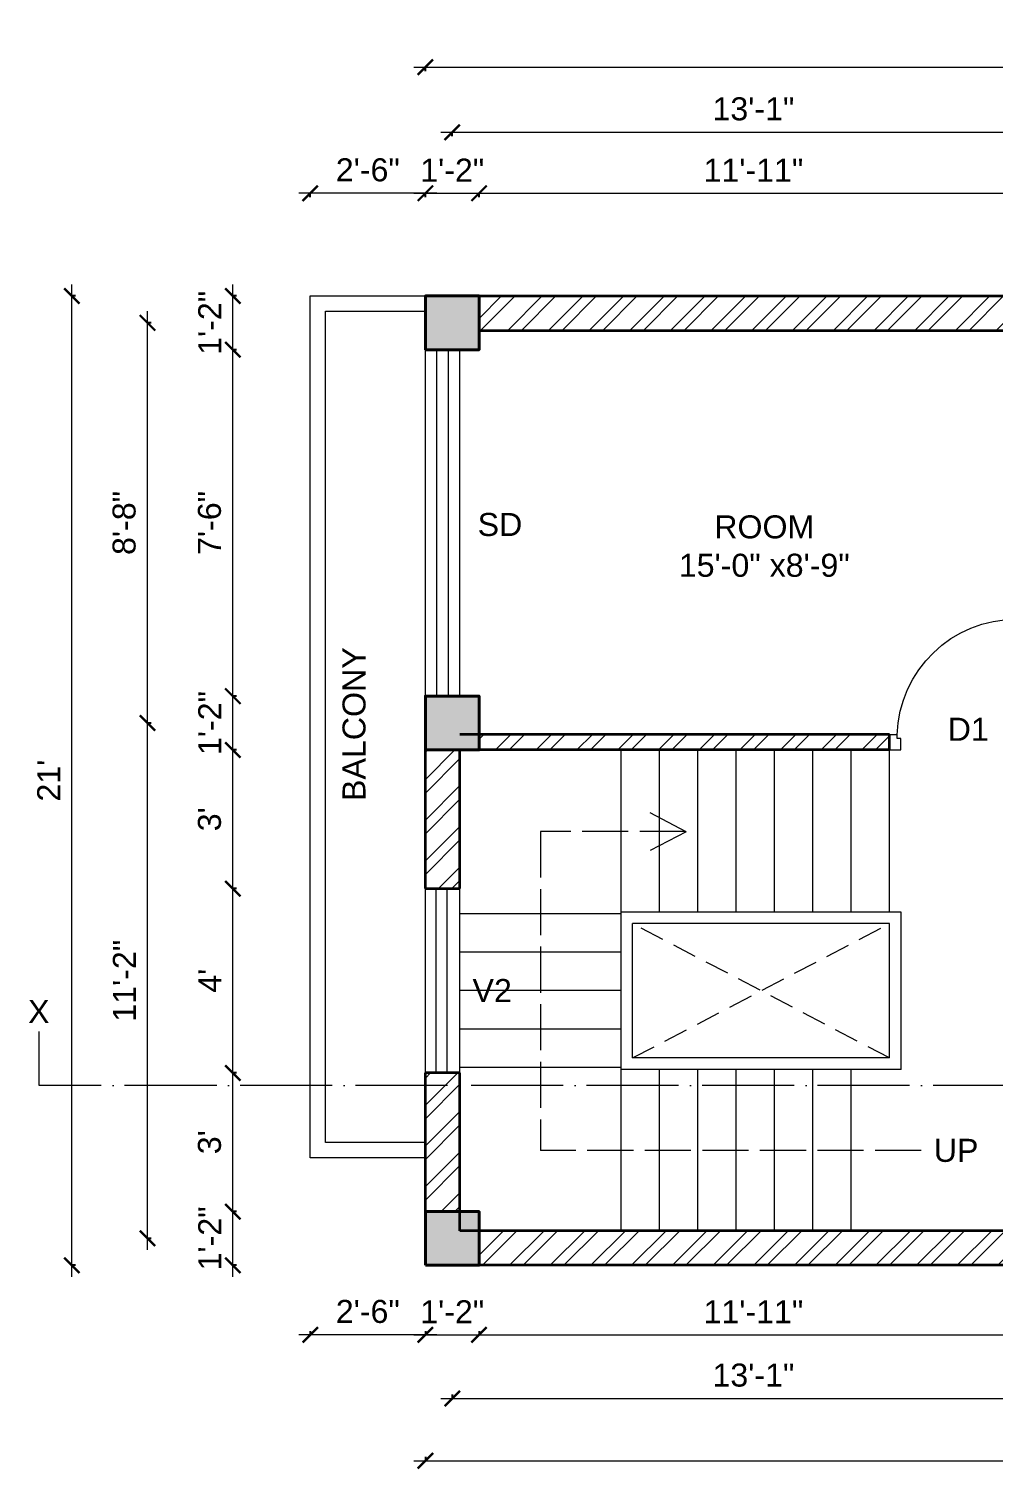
# Model space of a CAD drawing. Header units: inches. Extents: x 122663 to 154153, y 34228 to 39758.
# Drawn here: x 123722.9 to 123974.3, y 37186.6 to 37561.8 of the extents above; entities that cross this region are included whole.
import ezdxf

# ---------------------------------------------------------------- set-up
doc = ezdxf.new("R2010")
doc.units = ezdxf.units.IN
doc.header["$MEASUREMENT"] = 0
doc.header["$PDMODE"] = 35
for name, pattern in [('ACAD_ISO02W100', [15, 12, -3]), ('ACAD_ISO04W100', [30, 24, -3, 0, -3]), ('DASHED', [19.05, 12.7, -6.35])]:
    doc.linetypes.add(name, pattern=pattern)
for name, color, linetype, lineweight in [('Column', 181, 'Continuous', 40), ('Dimension', 130, 'Continuous', 9), ('Hatch', 9, 'Continuous', 9), ('Hidden', 254, 'ACAD_ISO02W100', 15), ('SECTION', 7, 'ACAD_ISO04W100', 18), ('Stairs', 61, 'Continuous', 18), ('TEXT', 255, 'Continuous', 35), ('Walls', 11, 'Continuous', 35), ('Windows', 151, 'Continuous', 15)]:
    doc.layers.add(name, color=color, linetype=linetype, lineweight=lineweight)
doc.styles.get("Standard").update_dxf_attribs({"font": 'arial.ttf'})
doc.dimstyles.get("Standard").update_dxf_attribs({"dimtxt": 6, "dimasz": 4, "dimexe": 0, "dimexo": 6, "dimgap": 3, "dimtad": 1, "dimdec": 0, "dimzin": 0, "dimdsep": 46, "dimlunit": 4, "dimtxsty": 'Standard', "dimblk": 'ARCHTICK', "dimcen": 0.09, "dimdle": 3, "dimclrd": 256, "dimadec": 0, "dimazin": 0, "dimtfac": 1, "dimtdec": 0, "dimtofl": 0, "dimtmove": 0, "dimatfit": 3, "dimfxl": 1, "dimfxlon": 1, "dimtolj": 1, "dimtzin": 0, "dimlwd": -1, "dimarcsym": 0})

# ---------------------------------------------------------------- blocks, each defined once
blk = doc.blocks.new('colm')
at = {"layer": 'Hatch'}
h = blk.add_hatch(color=256, dxfattribs=at)
h.dxf.hatch_style = 1
h.paths.add_polyline_path([(66705.71, 8319.73), (66705.71, 8307.73), (66717.71, 8307.73), (66717.71, 8319.73)])
at = {"layer": 'Column'}
blk.add_lwpolyline([(66705.71, 8307.73), (66717.71, 8307.73), (66717.71, 8319.73), (66705.71, 8319.73)], close=True, dxfattribs=at)
blk = doc.blocks.new('GFFGS')
at = {"layer": 'Windows'}
for p, q in [((97915.22, 19628.63), (97915.22, 19658.74)), ((97916.19, 19658.74), (97915.22, 19658.74)), ((97916.19, 19627.65), (97916.19, 19658.77)), ((97915.22, 19628.63), (97913.27, 19628.63)), ((97913.27, 19628.63), (97913.27, 19624.73)), ((97915.22, 19627.65), (97915.22, 19628.63)), ((97916.19, 19627.65), (97915.22, 19627.65)), ((97916.19, 19624.73), (97916.19, 19627.65)), ((97946.35, 19624.73), (97946.35, 19627.65)), ((97946.35, 19627.65), (97947.32, 19627.65)), ((97947.32, 19627.65), (97947.32, 19628.63)), ((97947.32, 19628.63), (97949.27, 19628.63)), ((97949.27, 19628.63), (97949.27, 19624.73)), ((97913.27, 19624.73), (97916.19, 19624.73)), ((97949.27, 19624.73), (97946.35, 19624.73))]:
    blk.add_line(p, q, dxfattribs=at)
blk.add_arc((97916.25, 19627.66), 31.08, 1.7801, 90.1235, dxfattribs=at)
blk = doc.blocks.new('_ArchTick')
at = {"color": 0, "linetype": 'ByBlock', "const_width": 0.15}
blk.add_lwpolyline([(-0.5, -0.5), (0.5, 0.5)], dxfattribs=at)
blk = doc.blocks.new('*D1375')
at = {"layer": 'Defpoints', "color": 0, "transparency": 16777216}
for p in [(123826.27, 37239.7), (123840.27, 37239.7), (123840.27, 37221.58)]:
    blk.add_point(p, dxfattribs=at)
at = {"layer": 'Dimension', "transparency": 16777216}
blk.add_line((123823.27, 37221.58), (123843.27, 37221.58), dxfattribs=at)
at = {"layer": 'Dimension', "color": 0, "lineweight": -2, "transparency": 16777216}
for p, q in [((123826.27, 37222.58), (123826.27, 37221.58)), ((123840.27, 37222.58), (123840.27, 37221.58))]:
    blk.add_line(p, q, dxfattribs=at)
at = {"layer": 'Dimension', "transparency": 16777216, "xscale": 4, "yscale": 4, "zscale": 4, "rotation": 180}
blk.add_blockref('_ArchTick', (123826.27, 37221.58), dxfattribs=at)
at = {"layer": 'Dimension', "transparency": 16777216, "xscale": 4, "yscale": 4, "zscale": 4}
blk.add_blockref('_ArchTick', (123840.27, 37221.58), dxfattribs=at)
at = {"layer": 'Dimension', "color": 0, "lineweight": -2, "transparency": 16777216, "insert": (123833.27, 37227.59), "char_height": 6, "attachment_point": 5}
blk.add_mtext('\\A1;1\'-2"', dxfattribs=at)
blk = doc.blocks.new('*D1376')
at = {"layer": 'Defpoints', "color": 0, "transparency": 16777216}
for p in [(123840.27, 37239.7), (123983.27, 37239.7), (123983.27, 37221.58)]:
    blk.add_point(p, dxfattribs=at)
at = {"layer": 'Dimension', "transparency": 16777216}
blk.add_line((123837.27, 37221.58), (123986.27, 37221.58), dxfattribs=at)
at = {"layer": 'Dimension', "color": 0, "lineweight": -2, "transparency": 16777216}
for p, q in [((123840.27, 37222.58), (123840.27, 37221.58)), ((123983.27, 37222.58), (123983.27, 37221.58))]:
    blk.add_line(p, q, dxfattribs=at)
at = {"layer": 'Dimension', "transparency": 16777216, "xscale": 4, "yscale": 4, "zscale": 4, "rotation": 180}
blk.add_blockref('_ArchTick', (123840.27, 37221.58), dxfattribs=at)
at = {"layer": 'Dimension', "transparency": 16777216, "xscale": 4, "yscale": 4, "zscale": 4}
blk.add_blockref('_ArchTick', (123983.27, 37221.58), dxfattribs=at)
at = {"layer": 'Dimension', "color": 0, "lineweight": -2, "transparency": 16777216, "insert": (123911.77, 37227.59), "char_height": 6, "attachment_point": 5}
blk.add_mtext('\\A1;11\'-11"', dxfattribs=at)
blk = doc.blocks.new('*D1382')
at = {"layer": 'Defpoints', "color": 0, "transparency": 16777216}
for p in [(123833.27, 37239.7), (123990.27, 37239.7), (123990.27, 37205)]:
    blk.add_point(p, dxfattribs=at)
at = {"layer": 'Dimension', "transparency": 16777216}
blk.add_line((123830.27, 37205), (123993.27, 37205), dxfattribs=at)
at = {"layer": 'Dimension', "color": 0, "lineweight": -2, "transparency": 16777216}
for p, q in [((123833.27, 37206), (123833.27, 37205)), ((123990.27, 37206), (123990.27, 37205))]:
    blk.add_line(p, q, dxfattribs=at)
at = {"layer": 'Dimension', "transparency": 16777216, "xscale": 4, "yscale": 4, "zscale": 4, "rotation": 180}
blk.add_blockref('_ArchTick', (123833.27, 37205), dxfattribs=at)
at = {"layer": 'Dimension', "transparency": 16777216, "xscale": 4, "yscale": 4, "zscale": 4}
blk.add_blockref('_ArchTick', (123990.27, 37205), dxfattribs=at)
at = {"layer": 'Dimension', "color": 0, "lineweight": -2, "transparency": 16777216, "insert": (123911.77, 37211.06), "char_height": 6, "attachment_point": 5}
blk.add_mtext('\\A1;13\'-1"', dxfattribs=at)
blk = doc.blocks.new('*D1385')
at = {"layer": 'Defpoints', "color": 0, "transparency": 16777216}
for p in [(123826.27, 37239.7), (124236.27, 37239.7), (124236.27, 37188.8)]:
    blk.add_point(p, dxfattribs=at)
at = {"layer": 'Dimension', "color": 0, "lineweight": -2, "transparency": 16777216}
for p, q in [((123826.27, 37189.8), (123826.27, 37188.8)), ((124236.27, 37189.8), (124236.27, 37188.8))]:
    blk.add_line(p, q, dxfattribs=at)
at = {"layer": 'Dimension', "transparency": 16777216}
blk.add_line((123823.27, 37188.8), (124239.27, 37188.8), dxfattribs=at)
at = {"layer": 'Dimension', "transparency": 16777216, "xscale": 4, "yscale": 4, "zscale": 4, "rotation": 180}
blk.add_blockref('_ArchTick', (123826.27, 37188.8), dxfattribs=at)
at = {"layer": 'Dimension', "transparency": 16777216, "xscale": 4, "yscale": 4, "zscale": 4}
blk.add_blockref('_ArchTick', (124236.27, 37188.8), dxfattribs=at)
at = {"layer": 'Dimension', "color": 0, "lineweight": -2, "transparency": 16777216, "insert": (124031.27, 37194.86), "char_height": 6, "attachment_point": 5}
blk.add_mtext('\\A1;34\'-2"', dxfattribs=at)
blk = doc.blocks.new('*D1391')
at = {"layer": 'Defpoints', "color": 0, "transparency": 16777216}
for p in [(123840.27, 37518.94), (123826.27, 37492.19), (123840.27, 37492.19)]:
    blk.add_point(p, dxfattribs=at)
at = {"layer": 'Dimension', "transparency": 16777216}
blk.add_line((123823.27, 37518.94), (123843.27, 37518.94), dxfattribs=at)
at = {"layer": 'Dimension', "color": 0, "lineweight": -2, "transparency": 16777216}
for p, q in [((123826.27, 37517.94), (123826.27, 37518.94)), ((123840.27, 37517.94), (123840.27, 37518.94))]:
    blk.add_line(p, q, dxfattribs=at)
at = {"layer": 'Dimension', "transparency": 16777216, "xscale": 4, "yscale": 4, "zscale": 4, "rotation": 180}
blk.add_blockref('_ArchTick', (123826.27, 37518.94), dxfattribs=at)
at = {"layer": 'Dimension', "transparency": 16777216, "xscale": 4, "yscale": 4, "zscale": 4}
blk.add_blockref('_ArchTick', (123840.27, 37518.94), dxfattribs=at)
at = {"layer": 'Dimension', "color": 0, "lineweight": -2, "transparency": 16777216, "insert": (123833.27, 37524.96), "char_height": 6, "attachment_point": 5}
blk.add_mtext('\\A1;1\'-2"', dxfattribs=at)
blk = doc.blocks.new('*D1392')
at = {"layer": 'Defpoints', "color": 0, "transparency": 16777216}
for p in [(123983.27, 37518.94), (123840.27, 37492.19), (123983.27, 37492.19)]:
    blk.add_point(p, dxfattribs=at)
at = {"layer": 'Dimension', "transparency": 16777216}
blk.add_line((123837.27, 37518.94), (123986.27, 37518.94), dxfattribs=at)
at = {"layer": 'Dimension', "color": 0, "lineweight": -2, "transparency": 16777216}
for p, q in [((123840.27, 37517.94), (123840.27, 37518.94)), ((123983.27, 37517.94), (123983.27, 37518.94))]:
    blk.add_line(p, q, dxfattribs=at)
at = {"layer": 'Dimension', "transparency": 16777216, "xscale": 4, "yscale": 4, "zscale": 4, "rotation": 180}
blk.add_blockref('_ArchTick', (123840.27, 37518.94), dxfattribs=at)
at = {"layer": 'Dimension', "transparency": 16777216, "xscale": 4, "yscale": 4, "zscale": 4}
blk.add_blockref('_ArchTick', (123983.27, 37518.94), dxfattribs=at)
at = {"layer": 'Dimension', "color": 0, "lineweight": -2, "transparency": 16777216, "insert": (123911.77, 37524.96), "char_height": 6, "attachment_point": 5}
blk.add_mtext('\\A1;11\'-11"', dxfattribs=at)
blk = doc.blocks.new('*D1398')
at = {"layer": 'Defpoints', "color": 0, "transparency": 16777216}
for p in [(123990.27, 37534.83), (123833.27, 37492.19), (123990.27, 37492.19)]:
    blk.add_point(p, dxfattribs=at)
at = {"layer": 'Dimension', "transparency": 16777216}
blk.add_line((123830.27, 37534.83), (123993.27, 37534.83), dxfattribs=at)
at = {"layer": 'Dimension', "color": 0, "lineweight": -2, "transparency": 16777216}
for p, q in [((123833.27, 37533.83), (123833.27, 37534.83)), ((123990.27, 37533.83), (123990.27, 37534.83))]:
    blk.add_line(p, q, dxfattribs=at)
at = {"layer": 'Dimension', "transparency": 16777216, "xscale": 4, "yscale": 4, "zscale": 4, "rotation": 180}
blk.add_blockref('_ArchTick', (123833.27, 37534.83), dxfattribs=at)
at = {"layer": 'Dimension', "transparency": 16777216, "xscale": 4, "yscale": 4, "zscale": 4}
blk.add_blockref('_ArchTick', (123990.27, 37534.83), dxfattribs=at)
at = {"layer": 'Dimension', "color": 0, "lineweight": -2, "transparency": 16777216, "insert": (123911.77, 37540.9), "char_height": 6, "attachment_point": 5}
blk.add_mtext('\\A1;13\'-1"', dxfattribs=at)
blk = doc.blocks.new('*D1190')
at = {"layer": 'Defpoints', "color": 0, "transparency": 16777216}
for p in [(124236.27, 37551.78), (123826.27, 37492.19), (124236.27, 37492.19)]:
    blk.add_point(p, dxfattribs=at)
at = {"layer": 'Dimension', "transparency": 16777216}
blk.add_line((123823.27, 37551.78), (124239.27, 37551.78), dxfattribs=at)
at = {"layer": 'Dimension', "color": 0, "lineweight": -2, "transparency": 16777216}
for p, q in [((123826.27, 37550.78), (123826.27, 37551.78)), ((124236.27, 37550.78), (124236.27, 37551.78))]:
    blk.add_line(p, q, dxfattribs=at)
at = {"layer": 'Dimension', "transparency": 16777216, "xscale": 4, "yscale": 4, "zscale": 4, "rotation": 180}
blk.add_blockref('_ArchTick', (123826.27, 37551.78), dxfattribs=at)
at = {"layer": 'Dimension', "transparency": 16777216, "xscale": 4, "yscale": 4, "zscale": 4}
blk.add_blockref('_ArchTick', (124236.27, 37551.78), dxfattribs=at)
at = {"layer": 'Dimension', "color": 0, "lineweight": -2, "transparency": 16777216, "insert": (124031.27, 37557.85), "char_height": 6, "attachment_point": 5}
blk.add_mtext('\\A1;34\'-2"', dxfattribs=at)
blk = doc.blocks.new('*D1401')
at = {"layer": 'Defpoints', "color": 0, "transparency": 16777216}
for p in [(123776.09, 37253.7), (123826.27, 37253.7), (123826.27, 37239.7)]:
    blk.add_point(p, dxfattribs=at)
at = {"layer": 'Dimension', "transparency": 16777216}
blk.add_line((123776.09, 37236.7), (123776.09, 37256.7), dxfattribs=at)
at = {"layer": 'Dimension', "color": 0, "lineweight": -2, "transparency": 16777216}
for p, q in [((123777.09, 37253.7), (123776.09, 37253.7)), ((123777.09, 37239.7), (123776.09, 37239.7))]:
    blk.add_line(p, q, dxfattribs=at)
at = {"layer": 'Dimension', "transparency": 16777216, "xscale": 4, "yscale": 4, "zscale": 4}
for p, rotation in [((123776.09, 37253.7), 90), ((123776.09, 37239.7), 270)]:
    blk.add_blockref('_ArchTick', p, dxfattribs=dict(at, rotation=rotation))
at = {"layer": 'Dimension', "color": 0, "lineweight": -2, "transparency": 16777216, "insert": (123770.08, 37246.7), "char_height": 6, "attachment_point": 5, "rotation": 90}
blk.add_mtext('\\A1;1\'-2"', dxfattribs=at)
blk = doc.blocks.new('*D1402')
at = {"layer": 'Defpoints', "color": 0, "transparency": 16777216}
for p in [(123776.09, 37289.82), (123826.27, 37289.82), (123826.27, 37253.7)]:
    blk.add_point(p, dxfattribs=at)
at = {"layer": 'Dimension', "transparency": 16777216}
blk.add_line((123776.09, 37250.7), (123776.09, 37292.82), dxfattribs=at)
at = {"layer": 'Dimension', "color": 0, "lineweight": -2, "transparency": 16777216}
for p, q in [((123777.09, 37289.82), (123776.09, 37289.82)), ((123777.09, 37253.7), (123776.09, 37253.7))]:
    blk.add_line(p, q, dxfattribs=at)
at = {"layer": 'Dimension', "transparency": 16777216, "xscale": 4, "yscale": 4, "zscale": 4}
for p, rotation in [((123776.09, 37289.82), 90), ((123776.09, 37253.7), 270)]:
    blk.add_blockref('_ArchTick', p, dxfattribs=dict(at, rotation=rotation))
at = {"layer": 'Dimension', "color": 0, "lineweight": -2, "transparency": 16777216, "insert": (123770.03, 37271.76), "char_height": 6, "attachment_point": 5, "rotation": 90}
blk.add_mtext("\\A1;3'", dxfattribs=at)
blk = doc.blocks.new('*D1403')
at = {"layer": 'Defpoints', "color": 0, "transparency": 16777216}
for p in [(123776.09, 37337.82), (123826.27, 37337.82), (123826.27, 37289.82)]:
    blk.add_point(p, dxfattribs=at)
at = {"layer": 'Dimension', "transparency": 16777216}
blk.add_line((123776.09, 37286.82), (123776.09, 37340.82), dxfattribs=at)
at = {"layer": 'Dimension', "color": 0, "lineweight": -2, "transparency": 16777216}
for p, q in [((123777.09, 37337.82), (123776.09, 37337.82)), ((123777.09, 37289.82), (123776.09, 37289.82))]:
    blk.add_line(p, q, dxfattribs=at)
at = {"layer": 'Dimension', "transparency": 16777216, "xscale": 4, "yscale": 4, "zscale": 4}
for p, rotation in [((123776.09, 37337.82), 90), ((123776.09, 37289.82), 270)]:
    blk.add_blockref('_ArchTick', p, dxfattribs=dict(at, rotation=rotation))
at = {"layer": 'Dimension', "color": 0, "lineweight": -2, "transparency": 16777216, "insert": (123770.09, 37313.82), "char_height": 6, "attachment_point": 5, "rotation": 90}
blk.add_mtext("\\A1;4'", dxfattribs=at)
blk = doc.blocks.new('*D1404')
at = {"layer": 'Defpoints', "color": 0, "transparency": 16777216}
for p in [(123776.09, 37492.19), (123826.27, 37492.19), (123826.27, 37478.19)]:
    blk.add_point(p, dxfattribs=at)
at = {"layer": 'Dimension', "transparency": 16777216}
blk.add_line((123776.09, 37475.19), (123776.09, 37495.19), dxfattribs=at)
at = {"layer": 'Dimension', "color": 0, "lineweight": -2, "transparency": 16777216}
for p, q in [((123777.09, 37492.19), (123776.09, 37492.19)), ((123777.09, 37478.19), (123776.09, 37478.19))]:
    blk.add_line(p, q, dxfattribs=at)
at = {"layer": 'Dimension', "transparency": 16777216, "xscale": 4, "yscale": 4, "zscale": 4}
for p, rotation in [((123776.09, 37492.19), 90), ((123776.09, 37478.19), 270)]:
    blk.add_blockref('_ArchTick', p, dxfattribs=dict(at, rotation=rotation))
at = {"layer": 'Dimension', "color": 0, "lineweight": -2, "transparency": 16777216, "insert": (123770.08, 37485.19), "char_height": 6, "attachment_point": 5, "rotation": 90}
blk.add_mtext('\\A1;1\'-2"', dxfattribs=at)
blk = doc.blocks.new('*D1405')
at = {"layer": 'Defpoints', "color": 0, "transparency": 16777216}
for p in [(123753.85, 37380.95), (123826.27, 37380.95), (123826.27, 37246.7)]:
    blk.add_point(p, dxfattribs=at)
at = {"layer": 'Dimension', "transparency": 16777216}
blk.add_line((123753.85, 37243.7), (123753.85, 37383.95), dxfattribs=at)
at = {"layer": 'Dimension', "color": 0, "lineweight": -2, "transparency": 16777216}
for p, q in [((123754.85, 37380.95), (123753.85, 37380.95)), ((123754.85, 37246.7), (123753.85, 37246.7))]:
    blk.add_line(p, q, dxfattribs=at)
at = {"layer": 'Dimension', "transparency": 16777216, "xscale": 4, "yscale": 4, "zscale": 4}
for p, rotation in [((123753.85, 37380.95), 90), ((123753.85, 37246.7), 270)]:
    blk.add_blockref('_ArchTick', p, dxfattribs=dict(at, rotation=rotation))
at = {"layer": 'Dimension', "color": 0, "lineweight": -2, "transparency": 16777216, "insert": (123747.83, 37313.82), "char_height": 6, "attachment_point": 5, "rotation": 90}
blk.add_mtext('\\A1;11\'-2"', dxfattribs=at)
blk = doc.blocks.new('*D1406')
at = {"layer": 'Defpoints', "color": 0, "transparency": 16777216}
for p in [(123753.85, 37485.19), (123826.27, 37485.19), (123826.27, 37380.95)]:
    blk.add_point(p, dxfattribs=at)
at = {"layer": 'Dimension', "transparency": 16777216}
blk.add_line((123753.85, 37377.95), (123753.85, 37488.19), dxfattribs=at)
at = {"layer": 'Dimension', "color": 0, "lineweight": -2, "transparency": 16777216}
for p, q in [((123754.85, 37485.19), (123753.85, 37485.19)), ((123754.85, 37380.95), (123753.85, 37380.95))]:
    blk.add_line(p, q, dxfattribs=at)
at = {"layer": 'Dimension', "transparency": 16777216, "xscale": 4, "yscale": 4, "zscale": 4}
for p, rotation in [((123753.85, 37485.19), 90), ((123753.85, 37380.95), 270)]:
    blk.add_blockref('_ArchTick', p, dxfattribs=dict(at, rotation=rotation))
at = {"layer": 'Dimension', "color": 0, "lineweight": -2, "transparency": 16777216, "insert": (123747.78, 37433.07), "char_height": 6, "attachment_point": 5, "rotation": 90}
blk.add_mtext('\\A1;8\'-8"', dxfattribs=at)
blk = doc.blocks.new('*D1361')
at = {"layer": 'Defpoints', "color": 0, "transparency": 16777216}
for p in [(123734.12, 37492.19), (123826.27, 37492.19), (123826.27, 37239.7)]:
    blk.add_point(p, dxfattribs=at)
at = {"layer": 'Dimension', "transparency": 16777216}
blk.add_line((123734.12, 37236.7), (123734.12, 37495.19), dxfattribs=at)
at = {"layer": 'Dimension', "color": 0, "lineweight": -2, "transparency": 16777216}
for p, q in [((123735.12, 37492.19), (123734.12, 37492.19)), ((123735.12, 37239.7), (123734.12, 37239.7))]:
    blk.add_line(p, q, dxfattribs=at)
at = {"layer": 'Dimension', "transparency": 16777216, "xscale": 4, "yscale": 4, "zscale": 4}
for p, rotation in [((123734.12, 37492.19), 90), ((123734.12, 37239.7), 270)]:
    blk.add_blockref('_ArchTick', p, dxfattribs=dict(at, rotation=rotation))
at = {"layer": 'Dimension', "color": 0, "lineweight": -2, "transparency": 16777216, "insert": (123728.11, 37365.95), "char_height": 6, "attachment_point": 5, "rotation": 90}
blk.add_mtext("\\A1;21'", dxfattribs=at)
blk = doc.blocks.new('*D1366')
at = {"layer": 'Defpoints', "color": 0, "transparency": 16777216}
for p in [(123776.09, 37373.95), (123826.27, 37373.95), (123826.27, 37337.82)]:
    blk.add_point(p, dxfattribs=at)
at = {"layer": 'Dimension', "transparency": 16777216}
blk.add_line((123776.09, 37334.82), (123776.09, 37376.95), dxfattribs=at)
at = {"layer": 'Dimension', "color": 0, "lineweight": -2, "transparency": 16777216}
for p, q in [((123777.09, 37373.95), (123776.09, 37373.95)), ((123777.09, 37337.82), (123776.09, 37337.82))]:
    blk.add_line(p, q, dxfattribs=at)
at = {"layer": 'Dimension', "transparency": 16777216, "xscale": 4, "yscale": 4, "zscale": 4}
for p, rotation in [((123776.09, 37373.95), 90), ((123776.09, 37337.82), 270)]:
    blk.add_blockref('_ArchTick', p, dxfattribs=dict(at, rotation=rotation))
at = {"layer": 'Dimension', "color": 0, "lineweight": -2, "transparency": 16777216, "insert": (123770.03, 37355.88), "char_height": 6, "attachment_point": 5, "rotation": 90}
blk.add_mtext("\\A1;3'", dxfattribs=at)
blk = doc.blocks.new('*D1367')
at = {"layer": 'Defpoints', "color": 0, "transparency": 16777216}
for p in [(123776.09, 37387.95), (123826.27, 37387.95), (123826.27, 37373.95)]:
    blk.add_point(p, dxfattribs=at)
at = {"layer": 'Dimension', "transparency": 16777216}
blk.add_line((123776.09, 37370.95), (123776.09, 37390.95), dxfattribs=at)
at = {"layer": 'Dimension', "color": 0, "lineweight": -2, "transparency": 16777216}
for p, q in [((123777.09, 37387.95), (123776.09, 37387.95)), ((123777.09, 37373.95), (123776.09, 37373.95))]:
    blk.add_line(p, q, dxfattribs=at)
at = {"layer": 'Dimension', "transparency": 16777216, "xscale": 4, "yscale": 4, "zscale": 4}
for p, rotation in [((123776.09, 37387.95), 90), ((123776.09, 37373.95), 270)]:
    blk.add_blockref('_ArchTick', p, dxfattribs=dict(at, rotation=rotation))
at = {"layer": 'Dimension', "color": 0, "lineweight": -2, "transparency": 16777216, "insert": (123770.08, 37380.95), "char_height": 6, "attachment_point": 5, "rotation": 90}
blk.add_mtext('\\A1;1\'-2"', dxfattribs=at)
blk = doc.blocks.new('*D1368')
at = {"layer": 'Defpoints', "color": 0, "transparency": 16777216}
for p in [(123776.09, 37478.19), (123826.27, 37478.19), (123826.27, 37387.95)]:
    blk.add_point(p, dxfattribs=at)
at = {"layer": 'Dimension', "transparency": 16777216}
blk.add_line((123776.09, 37384.95), (123776.09, 37481.19), dxfattribs=at)
at = {"layer": 'Dimension', "color": 0, "lineweight": -2, "transparency": 16777216}
for p, q in [((123777.09, 37478.19), (123776.09, 37478.19)), ((123777.09, 37387.95), (123776.09, 37387.95))]:
    blk.add_line(p, q, dxfattribs=at)
at = {"layer": 'Dimension', "transparency": 16777216, "xscale": 4, "yscale": 4, "zscale": 4}
for p, rotation in [((123776.09, 37478.19), 90), ((123776.09, 37387.95), 270)]:
    blk.add_blockref('_ArchTick', p, dxfattribs=dict(at, rotation=rotation))
at = {"layer": 'Dimension', "color": 0, "lineweight": -2, "transparency": 16777216, "insert": (123770.03, 37433.07), "char_height": 6, "attachment_point": 5, "rotation": 90}
blk.add_mtext('\\A1;7\'-6"', dxfattribs=at)
blk = doc.blocks.new('*D1370')
at = {"layer": 'Defpoints', "color": 0, "transparency": 16777216}
for p in [(123796.27, 37267.7), (123826.27, 37239.7), (123796.27, 37221.58)]:
    blk.add_point(p, dxfattribs=at)
at = {"layer": 'Dimension', "transparency": 16777216}
blk.add_line((123829.27, 37221.58), (123793.27, 37221.58), dxfattribs=at)
at = {"layer": 'Dimension', "color": 0, "lineweight": -2, "transparency": 16777216}
for p, q in [((123796.27, 37222.58), (123796.27, 37221.58)), ((123826.27, 37222.58), (123826.27, 37221.58))]:
    blk.add_line(p, q, dxfattribs=at)
at = {"layer": 'Dimension', "transparency": 16777216, "xscale": 4, "yscale": 4, "zscale": 4, "rotation": 180}
blk.add_blockref('_ArchTick', (123796.27, 37221.58), dxfattribs=at)
at = {"layer": 'Dimension', "transparency": 16777216, "xscale": 4, "yscale": 4, "zscale": 4}
blk.add_blockref('_ArchTick', (123826.27, 37221.58), dxfattribs=at)
at = {"layer": 'Dimension', "color": 0, "lineweight": -2, "transparency": 16777216, "insert": (123811.27, 37227.64), "char_height": 6, "attachment_point": 5}
blk.add_mtext('\\A1;2\'-6"', dxfattribs=at)
blk = doc.blocks.new('*D1372')
at = {"layer": 'Defpoints', "color": 0, "transparency": 16777216}
for p in [(123796.27, 37518.94), (123796.27, 37492.19), (123826.27, 37492.19)]:
    blk.add_point(p, dxfattribs=at)
at = {"layer": 'Dimension', "transparency": 16777216}
blk.add_line((123829.27, 37518.94), (123793.27, 37518.94), dxfattribs=at)
at = {"layer": 'Dimension', "color": 0, "lineweight": -2, "transparency": 16777216}
for p, q in [((123796.27, 37517.94), (123796.27, 37518.94)), ((123826.27, 37517.94), (123826.27, 37518.94))]:
    blk.add_line(p, q, dxfattribs=at)
at = {"layer": 'Dimension', "transparency": 16777216, "xscale": 4, "yscale": 4, "zscale": 4, "rotation": 180}
blk.add_blockref('_ArchTick', (123796.27, 37518.94), dxfattribs=at)
at = {"layer": 'Dimension', "transparency": 16777216, "xscale": 4, "yscale": 4, "zscale": 4}
blk.add_blockref('_ArchTick', (123826.27, 37518.94), dxfattribs=at)
at = {"layer": 'Dimension', "color": 0, "lineweight": -2, "transparency": 16777216, "insert": (123811.27, 37525.01), "char_height": 6, "attachment_point": 5}
blk.add_mtext('\\A1;2\'-6"', dxfattribs=at)

msp = doc.modelspace()

# ---------------------------------------------------------------- hatches: boundary and pattern name
at = {"layer": 'Hatch'}
h = msp.add_hatch(dxfattribs=at)
h.set_pattern_fill('ANSI32', color=256, scale=20)
h.set_pattern_definition([(45, (31061.1034, 52.399), (-5.30330086, 5.30330086), []), (45, (31064.639, 52.399), (-5.30330086, 5.30330086), [])])
h.paths.add_polyline_path([(123983.27, 37239.7), (123840.27, 37239.7), (123840.27, 37248.7), (123983.27, 37248.7)])
h.paths.add_polyline_path([(123835.27, 37253.7), (123826.27, 37253.7), (123826.27, 37289.82), (123835.27, 37289.82)])
h.paths.add_polyline_path([(123835.27, 37355.88), (123826.27, 37355.88), (123826.27, 37373.95), (123835.27, 37373.95)])
h.paths.add_polyline_path([(123835.27, 37337.82), (123826.27, 37337.82), (123826.27, 37355.88), (123835.27, 37355.88)])
h.paths.add_polyline_path([(123983.27, 37483.19), (123840.27, 37483.19), (123840.27, 37492.19), (123983.27, 37492.19)])
h.paths.add_polyline_path([(123947.27, 37373.95), (123840.27, 37373.95), (123840.27, 37377.95), (123947.27, 37377.95)])
h.paths.add_polyline_path([(124019.27, 37373.95), (123997.27, 37373.95), (123997.27, 37377.95), (124015.27, 37377.95), (124015.27, 37483.19), (124019.27, 37483.19)])
h.paths.add_polyline_path([(124102.05, 37483.19), (123997.27, 37483.19), (123997.27, 37492.19), (124102.05, 37492.19)])
h.paths.add_polyline_path([(124222.27, 37483.19), (124116.05, 37483.19), (124116.05, 37492.19), (124222.27, 37492.19)])
h.paths.add_polyline_path([(124222.27, 37373.95), (124116.05, 37373.95), (124116.05, 37377.95), (124222.27, 37377.95)])
h.paths.add_polyline_path([(124102.05, 37373.95), (124055.27, 37373.95), (124055.27, 37377.95), (124102.05, 37377.95)])
h.paths.add_polyline_path([(124058.27, 37248.7), (124102.05, 37248.7), (124102.05, 37239.7), (123997.27, 37239.7), (123997.27, 37248.7), (124054.27, 37248.7), (124054.27, 37326.95), (124027.27, 37326.95), (124027.27, 37330.95), (124054.27, 37330.95), (124054.27, 37337.95), (124058.27, 37337.95)])
h.paths.add_polyline_path([(123997.27, 37289.7), (123993.27, 37289.7), (123993.27, 37330.95), (123997.27, 37330.95)])
h.paths.add_polyline_path([(124222.27, 37239.7), (124116.05, 37239.7), (124116.05, 37248.7), (124222.27, 37248.7)])
h.paths.add_polyline_path([(124236.27, 37253.7), (124227.27, 37253.7), (124227.27, 37277.82), (124236.27, 37277.82)])
h.paths.add_polyline_path([(124278.27, 37239.7), (124236.27, 37239.7), (124236.27, 37253.7), (124278.27, 37253.7)])

# ---------------------------------------------------------------- linework, layer by layer
at = {"layer": 'Hidden'}
for p, q in [((123894.28, 37352.63), (123884.83, 37357.52)), ((123856.27, 37352.7), (123856.27, 37269.57)), ((123894.15, 37352.7), (123856.27, 37352.7)), ((123894.28, 37352.63), (123884.83, 37347.74)), ((123955.48, 37269.57), (123856.27, 37269.57))]:
    msp.add_line(p, q, dxfattribs=at)
at = {"layer": 'SECTION'}
for p, q in [((123725.65, 37286.57), (123725.65, 37300.57)), ((124343.78, 37286.57), (123725.65, 37286.57))]:
    msp.add_line(p, q, dxfattribs=at)
at = {"layer": 'Stairs'}
for p, q in [((123796.27, 37267.7), (123796.27, 37492.19)), ((123796.27, 37492.19), (123826.27, 37492.19)), ((123800.27, 37271.7), (123800.27, 37488.19)), ((123800.27, 37488.19), (123826.27, 37488.19)), ((123877.27, 37248.7), (123877.27, 37373.95)), ((123887.27, 37331.7), (123887.27, 37373.95)), ((123897.27, 37331.7), (123897.27, 37373.95)), ((123907.27, 37331.7), (123907.27, 37373.95)), ((123917.27, 37331.7), (123917.27, 37373.95)), ((123927.27, 37331.7), (123927.27, 37373.95)), ((123937.27, 37331.7), (123937.27, 37373.95)), ((123947.27, 37331.7), (123947.27, 37373.95)), ((123877.27, 37331.24), (123835.27, 37331.24)), ((123950.27, 37331.7), (123877.27, 37331.7)), ((123947.27, 37328.7), (123880.27, 37328.7)), ((123880.27, 37293.7), (123880.27, 37328.7)), ((123947.27, 37293.7), (123947.27, 37328.7)), ((123950.27, 37290.7), (123950.27, 37331.7)), ((123877.27, 37321.24), (123835.27, 37321.24)), ((123877.27, 37311.24), (123835.27, 37311.24)), ((123877.27, 37301.24), (123835.27, 37301.24)), ((123877.27, 37291.24), (123835.27, 37291.24)), ((123947.27, 37293.7), (123880.27, 37293.7)), ((123950.27, 37290.7), (123877.27, 37290.7)), ((123887.27, 37248.7), (123887.27, 37290.7)), ((123897.27, 37248.7), (123897.27, 37290.7)), ((123907.27, 37248.7), (123907.27, 37290.7)), ((123917.27, 37248.7), (123917.27, 37290.7)), ((123927.27, 37248.7), (123927.27, 37290.7)), ((123937.27, 37248.7), (123937.27, 37290.7)), ((123826.27, 37271.7), (123800.27, 37271.7)), ((123826.27, 37267.7), (123796.27, 37267.7))]:
    msp.add_line(p, q, dxfattribs=at)
at = {"layer": 'Stairs', "linetype": 'DASHED', "ltscale": 0.5}
for p, q in [((123947.27, 37293.7), (123880.27, 37328.7)), ((123880.27, 37293.7), (123947.27, 37328.7))]:
    msp.add_line(p, q, dxfattribs=at)
at = {"layer": 'Walls'}
for p, q in [((123840.27, 37492.19), (123983.27, 37492.19)), ((123840.27, 37483.19), (123983.27, 37483.19)), ((123947.27, 37377.95), (123835.27, 37377.95)), ((123947.27, 37373.95), (123947.27, 37377.95)), ((123826.27, 37337.82), (123826.27, 37373.95)), ((123947.27, 37373.95), (123835.27, 37373.95)), ((123835.27, 37337.82), (123835.27, 37373.95)), ((123826.27, 37337.82), (123835.27, 37337.82)), ((123826.27, 37239.7), (123826.27, 37289.82)), ((123835.27, 37289.82), (123826.27, 37289.82)), ((123835.27, 37248.7), (123835.27, 37289.82)), ((124054.27, 37248.7), (123835.27, 37248.7)), ((124236.27, 37239.7), (123826.27, 37239.7))]:
    msp.add_line(p, q, dxfattribs=at)
at = {"layer": 'Windows'}
for p, q in [((123826.27, 37387.95), (123826.27, 37478.19)), ((123829.28, 37387.95), (123829.28, 37478.19)), ((123832.28, 37387.95), (123832.28, 37478.19)), ((123835.27, 37387.95), (123835.27, 37478.19)), ((123826.27, 37289.82), (123826.27, 37337.82)), ((123828.97, 37337.82), (123828.97, 37289.82)), ((123831.97, 37289.82), (123831.97, 37337.82)), ((123835.27, 37289.82), (123835.27, 37337.82))]:
    msp.add_line(p, q, dxfattribs=at)

# ---------------------------------------------------------------- block references
at = {"layer": 'Column', "xscale": 1.166666666668081, "yscale": 1.166666666668081, "zscale": 1.166666666668081}
for p in [(46002.95, 27785.85), (46002.95, 27681.6), (46002.95, 27547.35)]:
    msp.add_blockref('colm', p, dxfattribs=at)
at = {"layer": 'Windows', "xscale": -1}
msp.add_blockref('GFFGS', (221896.54, 17749.27), dxfattribs=at)

# ---------------------------------------------------------------- texts
at = {"layer": 'TEXT', "char_height": 6}
for s, width, insert, attachment_point in [('\\pi3.95283;SD', 18.7269, (123835.94, 37435.67), 1), ('\\pi29.7286;ROOM\\P\\pi20.49122;15\'-0" x8\'-9"', 84.2389, (123871.83, 37418.96), 7), ('\\pi5.0988;D1', 18.7269, (123957.3, 37382.34), 1), ('\\pi4.4767;V2', 18.7269, (123834.08, 37314.27), 1), ('\\pi6.61313;X', 18.7269, (123716.11, 37308.78), 1), ('\\pi4.0531;UP', 18.7269, (123954.72, 37272.64), 1)]:
    msp.add_mtext_dynamic_manual_height_columns(s, width=width, gutter_width=1, heights=[0], dxfattribs=dict(at, insert=insert, attachment_point=attachment_point))
at = {"layer": 'TEXT', "insert": (123804.67, 37400.69), "char_height": 6, "attachment_point": 3, "rotation": 90}
msp.add_mtext_dynamic_manual_height_columns('BALCONY', width=42.6174, gutter_width=1, heights=[20.6], dxfattribs=at)

# ---------------------------------------------------------------- dimensions: what is measured, and where the dimension line sits
at = {"layer": 'Dimension', "lineweight": -2}
for base, p1, p2, picture, middle in [((124236.27, 37551.78), (123826.27, 37492.19), (124236.27, 37492.19), '*D1190', (124031.27, 37557.85)), ((123990.27, 37534.83), (123833.27, 37492.19), (123990.27, 37492.19), '*D1398', (123911.77, 37540.9)), ((123796.27, 37518.94), (123826.27, 37492.19), (123796.27, 37492.19), '*D1372', (123811.27, 37525.01)), ((123983.27, 37518.94), (123840.27, 37492.19), (123983.27, 37492.19), '*D1392', (123911.77, 37524.96)), ((123796.27, 37221.58), (123826.27, 37239.7), (123796.27, 37267.7), '*D1370', (123811.27, 37227.64)), ((124236.27, 37188.8), (123826.27, 37239.7), (124236.27, 37239.7), '*D1385', (124031.27, 37194.86)), ((123990.27, 37205), (123833.27, 37239.7), (123990.27, 37239.7), '*D1382', (123911.77, 37211.06)), ((123983.27, 37221.58), (123840.27, 37239.7), (123983.27, 37239.7), '*D1376', (123911.77, 37227.59))]:
    dim = msp.add_linear_dim(base=base, p1=p1, p2=p2, dimstyle='Standard', override={"dimtmove": 1}, dxfattribs=at)
    dim.commit()
    dim.dimension.update_dxf_attribs({"geometry": picture, "text_midpoint": middle})
for base, p1, p2, picture, middle in [((123840.27, 37518.94), (123826.27, 37492.19), (123840.27, 37492.19), '*D1391', (123833.27, 37518.94)), ((123840.27, 37221.58), (123826.27, 37239.7), (123840.27, 37239.7), '*D1375', (123833.27, 37221.58))]:
    dim = msp.add_linear_dim(base=base, p1=p1, p2=p2, dimstyle='Standard', override={"dimtmove": 1}, dxfattribs=at)
    dim.commit()
    dim.dimension.update_dxf_attribs({"geometry": picture, "text_midpoint": middle, "dimtype": 160})
for base, p1, p2, picture, middle in [((123734.12, 37492.19), (123826.27, 37239.7), (123826.27, 37492.19), '*D1361', (123728.11, 37365.95)), ((123753.85, 37485.19), (123826.27, 37380.95), (123826.27, 37485.19), '*D1406', (123747.78, 37433.07)), ((123776.09, 37478.19), (123826.27, 37387.95), (123826.27, 37478.19), '*D1368', (123770.03, 37433.07)), ((123753.85, 37380.95), (123826.27, 37246.7), (123826.27, 37380.95), '*D1405', (123747.83, 37313.82)), ((123776.09, 37373.95), (123826.27, 37337.82), (123826.27, 37373.95), '*D1366', (123770.03, 37355.88)), ((123776.09, 37337.82), (123826.27, 37289.82), (123826.27, 37337.82), '*D1403', (123770.09, 37313.82)), ((123776.09, 37289.82), (123826.27, 37253.7), (123826.27, 37289.82), '*D1402', (123770.03, 37271.76))]:
    dim = msp.add_linear_dim(base=base, p1=p1, p2=p2, angle=270, dimstyle='Standard', override={"dimtmove": 1}, dxfattribs=at)
    dim.commit()
    dim.dimension.update_dxf_attribs({"geometry": picture, "text_midpoint": middle})
for base, p1, p2, picture, middle in [((123776.09, 37492.19), (123826.27, 37478.19), (123826.27, 37492.19), '*D1404', (123776.09, 37485.19)), ((123776.09, 37387.95), (123826.27, 37373.95), (123826.27, 37387.95), '*D1367', (123776.09, 37380.95)), ((123776.09, 37253.7), (123826.27, 37239.7), (123826.27, 37253.7), '*D1401', (123776.09, 37246.7))]:
    dim = msp.add_linear_dim(base=base, p1=p1, p2=p2, angle=270, dimstyle='Standard', override={"dimtmove": 1}, dxfattribs=at)
    dim.commit()
    dim.dimension.update_dxf_attribs({"geometry": picture, "text_midpoint": middle, "dimtype": 160})

doc.saveas('drawing.dxf')
